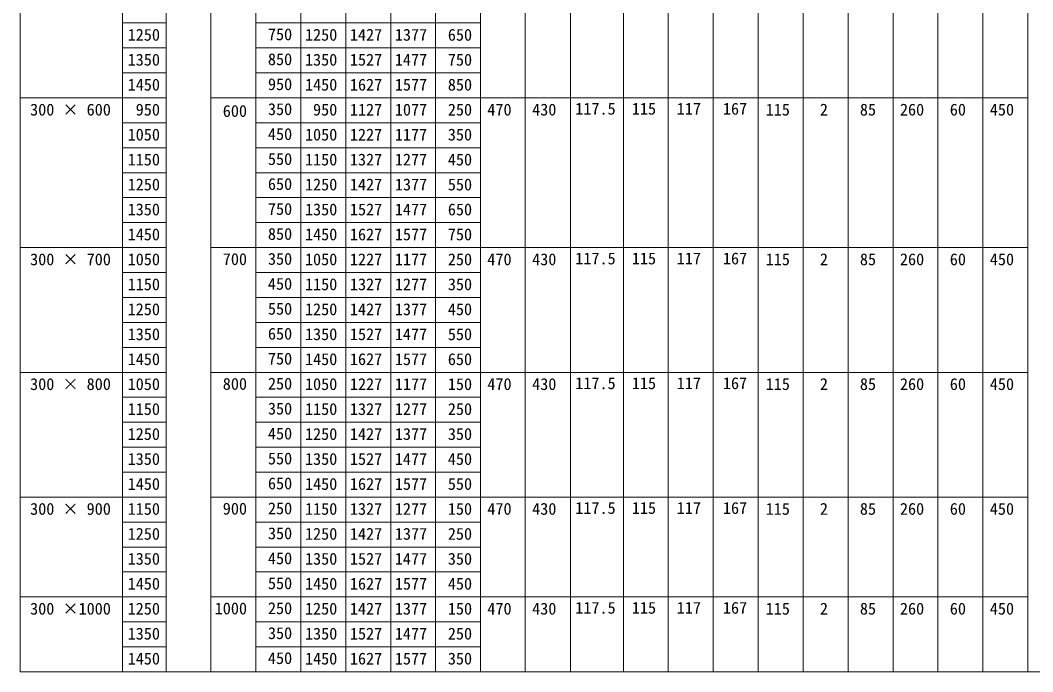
# Model space of a CAD drawing. Units: millimetres at full size; details may follow other scales. Extents: x 5964 to 125098, y -10801 to 28073.
# Drawn here: x 60598 to 63593, y 1124 to 3053 of the extents above; entities that cross this region are included whole.
import ezdxf
from ezdxf.enums import TextEntityAlignment as Align

# ---------------------------------------------------------------- set-up
doc = ezdxf.new("R2010")
doc.units = ezdxf.units.MM
doc.header["$LTSCALE"] = 19
doc.layers.add('0_2', color=7, linetype='Continuous', lineweight=20)
doc.styles.add('ＭＳ ゴシック', font='')
doc.styles.get('ＭＳ ゴシック').set_extended_font_data('MS Gothic')

msp = doc.modelspace()

# ---------------------------------------------------------------- linework, layer by layer
at = {"layer": '0_2'}
for p, q in [((60597.9, 1124.23), (60597.9, 4891.7)), ((61029.13, 4891.7), (61029.13, 1124.23)), ((63578.99, 4891.7), (63578.99, 1124.23)), ((61162.1, 4743.96), (61162.1, 1124.23)), ((61295.07, 4743.96), (61295.07, 1124.23)), ((61428.04, 4743.96), (61428.04, 1124.23)), ((61561.01, 4743.96), (61561.01, 1124.23)), ((61693.98, 4743.96), (61693.98, 1124.23)), ((61826.9, 4743.96), (61826.9, 1124.23)), ((61959.83, 4743.96), (61959.83, 1124.23)), ((62091.95, 4743.96), (62091.95, 1124.23)), ((62225.36, 4743.96), (62225.36, 1124.23)), ((62382.27, 4743.96), (62382.27, 1124.23)), ((62515.24, 4743.96), (62515.24, 1124.23)), ((62648.21, 4743.96), (62648.21, 1124.23)), ((62781.18, 4743.96), (62781.18, 1124.23)), ((62914.14, 4743.96), (62914.14, 1124.23)), ((63047.11, 4743.96), (63047.11, 1124.23)), ((63180.08, 4743.96), (63180.08, 1124.23)), ((63313.05, 4743.96), (63313.05, 1124.23)), ((63446.02, 4743.96), (63446.02, 1124.23)), ((60900.64, 4670.08), (60900.64, 1124.23)), ((61029.13, 3044.9), (60900.64, 3044.9)), ((61959.83, 3044.9), (61295.07, 3044.9)), ((61029.13, 2971.03), (60900.64, 2971.03)), ((61959.83, 2971.03), (61295.07, 2971.03)), ((61029.13, 2897.16), (60900.64, 2897.16)), ((61959.83, 2897.16), (61295.07, 2897.16)), ((61029.13, 2823.28), (60597.9, 2823.28)), ((61295.07, 2823.28), (61162.1, 2823.28)), ((63578.99, 2823.28), (61295.07, 2823.28)), ((61029.13, 2749.41), (60900.64, 2749.41)), ((61959.83, 2749.41), (61295.07, 2749.41)), ((61029.13, 2675.54), (60900.64, 2675.54)), ((61959.83, 2675.54), (61295.07, 2675.54)), ((61029.13, 2601.67), (60900.64, 2601.67)), ((61959.83, 2601.67), (61295.07, 2601.67)), ((61029.13, 2527.8), (60900.64, 2527.8)), ((61959.83, 2527.8), (61295.07, 2527.8)), ((61029.13, 2453.92), (60900.64, 2453.92)), ((61959.83, 2453.92), (61295.07, 2453.92)), ((61029.13, 2380.05), (60597.9, 2380.05)), ((63578.99, 2380.05), (61162.1, 2380.05)), ((61029.13, 2306.18), (60900.64, 2306.18)), ((61959.83, 2306.18), (61295.07, 2306.18)), ((61029.13, 2232.31), (60900.64, 2232.31)), ((61959.83, 2232.31), (61295.07, 2232.31)), ((61029.13, 2158.44), (60900.64, 2158.44)), ((61959.83, 2158.44), (61295.07, 2158.44)), ((61029.13, 2084.56), (60900.64, 2084.56)), ((61959.83, 2084.56), (61295.07, 2084.56)), ((61029.13, 2010.69), (60597.9, 2010.69)), ((63578.99, 2010.69), (61162.1, 2010.69)), ((61029.13, 1936.82), (60900.64, 1936.82)), ((61959.83, 1936.82), (61295.07, 1936.82)), ((61029.13, 1862.95), (60900.64, 1862.95)), ((61959.83, 1862.95), (61295.07, 1862.95)), ((61029.13, 1789.08), (60900.64, 1789.08)), ((61959.83, 1789.08), (61295.07, 1789.08)), ((61029.13, 1715.2), (60900.64, 1715.2)), ((61959.83, 1715.2), (61295.07, 1715.2)), ((61029.13, 1641.33), (60597.9, 1641.33)), ((63578.99, 1641.33), (61162.1, 1641.33)), ((61029.13, 1567.46), (60900.64, 1567.46)), ((61959.83, 1567.46), (61295.07, 1567.46)), ((61029.13, 1493.59), (60900.64, 1493.59)), ((61959.83, 1493.59), (61295.07, 1493.59)), ((61029.13, 1419.72), (60900.64, 1419.72)), ((61959.83, 1419.72), (61295.07, 1419.72)), ((61029.13, 1345.84), (60597.9, 1345.84)), ((63578.99, 1345.84), (61162.1, 1345.84)), ((61029.13, 1271.97), (60900.64, 1271.97)), ((61959.83, 1271.97), (61295.07, 1271.97)), ((61029.13, 1198.1), (60900.64, 1198.1)), ((61959.83, 1198.1), (61295.07, 1198.1)), ((64077.81, 1124.23), (60597.9, 1124.23))]:
    msp.add_line(p, q, dxfattribs=at)

# ---------------------------------------------------------------- texts
at = {"layer": '0_2', "style": 'ＭＳ ゴシック'}
for s, p in [('1250', (60915.62, 2981.97)), (' 750', (61306.8, 2983.39)), ('1250', (61440.22, 2981.97)), ('1427', (61573.19, 2981.97)), ('1377', (61706.15, 2981.97)), (' 650', (61839.08, 2981.96)), ('1350', (60915.62, 2908.1)), (' 850', (61306.8, 2909.52)), ('1350', (61440.22, 2908.1)), ('1527', (61573.19, 2908.1)), ('1477', (61706.15, 2908.1)), (' 750', (61839.08, 2908.09)), ('1450', (60915.62, 2834.23)), (' 950', (61306.8, 2835.65)), ('1450', (61440.22, 2834.23)), ('1627', (61573.19, 2834.23)), ('1577', (61706.15, 2834.23)), (' 850', (61839.08, 2834.21)), ('300 × 600', (60627.06, 2760.35)), (' 950', (60915.62, 2760.35)), (' 600', (61173.18, 2756.35)), (' 350', (61306.8, 2761.78)), (' 950', (61440.22, 2760.35)), ('1127', (61573.19, 2760.35)), ('1077', (61706.16, 2760.35)), (' 250', (61839.08, 2760.35)), ('470', (61979.81, 2760.45)), ('430', (62112.33, 2760.45)), ('117.5', (62239.94, 2763.01)), ('115', (62407.28, 2763.01)), ('117', (62540.25, 2763.01)), ('167', (62676.76, 2763.01)), ('115', (62803.29, 2760.45)), ('2', (62963.64, 2760.45)), ('85', (63082.05, 2760.45)), ('260', (63200.47, 2760.45)), ('60', (63347.99, 2760.45)), ('450', (63466.41, 2760.45)), ('1050', (60915.62, 2686.48)), (' 450', (61306.8, 2687.91)), ('1050', (61440.22, 2686.48)), ('1227', (61573.19, 2686.48)), ('1177', (61706.16, 2686.48)), (' 350', (61839.08, 2686.48)), ('1150', (60915.62, 2612.61)), (' 550', (61306.8, 2614.03)), ('1150', (61440.22, 2612.61)), ('1327', (61573.19, 2612.61)), ('1277', (61706.16, 2612.61)), (' 450', (61839.08, 2612.61)), ('1250', (60915.62, 2538.74)), (' 650', (61306.8, 2540.16)), ('1250', (61440.22, 2538.74)), ('1427', (61573.19, 2538.74)), ('1377', (61706.15, 2538.74)), (' 550', (61839.08, 2538.73)), ('1350', (60915.62, 2464.87)), (' 750', (61306.8, 2466.29)), ('1350', (61440.22, 2464.87)), ('1527', (61573.19, 2464.87)), ('1477', (61706.15, 2464.87)), (' 650', (61839.08, 2464.86)), ('1450', (60915.62, 2390.99)), (' 850', (61306.8, 2392.42)), ('1450', (61440.22, 2390.99)), ('1627', (61573.19, 2390.99)), ('1577', (61706.15, 2390.99)), (' 750', (61839.08, 2390.98)), ('300 × 700', (60627.06, 2317.12)), ('1050', (60915.62, 2317.12)), (' 700', (61173.18, 2317.8)), (' 350', (61306.8, 2318.55)), ('1050', (61440.22, 2317.12)), ('1227', (61573.19, 2317.12)), ('1177', (61706.16, 2317.12)), (' 250', (61839.08, 2317.12)), ('470', (61979.81, 2317.22)), ('430', (62112.33, 2317.22)), ('117.5', (62239.94, 2319.78)), ('115', (62407.28, 2319.78)), ('117', (62540.25, 2319.78)), ('167', (62676.76, 2319.78)), ('115', (62803.29, 2317.22)), ('2', (62963.64, 2317.22)), ('85', (63082.05, 2317.22)), ('260', (63200.47, 2317.22)), ('60', (63347.99, 2317.22)), ('450', (63466.41, 2317.22)), ('1150', (60915.62, 2243.25)), (' 450', (61306.8, 2244.67)), ('1150', (61440.22, 2243.25)), ('1327', (61573.19, 2243.25)), ('1277', (61706.16, 2243.25)), (' 350', (61839.08, 2243.25)), ('1250', (60915.62, 2169.38)), (' 550', (61306.8, 2170.8)), ('1250', (61440.22, 2169.38)), ('1427', (61573.19, 2169.38)), ('1377', (61706.15, 2169.38)), (' 450', (61839.08, 2169.37)), ('1350', (60915.62, 2095.51)), (' 650', (61306.8, 2096.93)), ('1350', (61440.22, 2095.51)), ('1527', (61573.19, 2095.51)), ('1477', (61706.15, 2095.51)), (' 550', (61839.08, 2095.5)), (' 750', (61306.8, 2023.06)), ('1627', (61573.19, 2021.63)), ('1450', (60915.62, 2021.63)), ('1450', (61440.22, 2021.63)), ('1577', (61706.15, 2021.63)), (' 650', (61839.08, 2021.63)), ('300 × 800', (60627.06, 1947.76)), ('1050', (60915.62, 1947.76)), (' 800', (61173.18, 1948.44)), (' 250', (61306.8, 1949.19)), ('1050', (61440.22, 1947.76)), ('1227', (61573.19, 1947.76)), ('1177', (61706.16, 1947.76)), (' 150', (61839.08, 1947.76)), ('470', (61979.81, 1947.85)), ('430', (62112.33, 1947.85)), ('117.5', (62239.94, 1950.42)), ('115', (62407.28, 1950.42)), ('117', (62540.25, 1950.42)), ('167', (62676.76, 1950.42)), ('115', (62803.29, 1947.85)), ('2', (62963.64, 1947.85)), ('85', (63082.05, 1947.85)), ('260', (63200.47, 1947.85)), ('60', (63347.99, 1947.85)), ('450', (63466.41, 1947.85)), ('1150', (60915.62, 1873.89)), (' 350', (61306.8, 1875.31)), ('1150', (61440.22, 1873.89)), ('1327', (61573.19, 1873.89)), ('1277', (61706.16, 1873.89)), (' 250', (61839.08, 1873.89)), ('1250', (60915.62, 1800.02)), (' 450', (61306.8, 1801.44)), ('1250', (61440.22, 1800.02)), ('1427', (61573.19, 1800.02)), ('1377', (61706.15, 1800.02)), (' 350', (61839.08, 1800.01)), ('1350', (60915.62, 1726.14)), (' 550', (61306.8, 1727.57)), ('1350', (61440.22, 1726.14)), ('1527', (61573.19, 1726.14)), ('1477', (61706.15, 1726.14)), (' 450', (61839.08, 1726.14)), ('1450', (60915.62, 1652.27)), (' 650', (61306.8, 1653.7)), ('1450', (61440.22, 1652.27)), ('1627', (61573.19, 1652.27)), ('1577', (61706.15, 1652.27)), (' 550', (61839.08, 1652.27)), ('300 × 900', (60627.06, 1578.4)), ('1150', (60915.62, 1578.4)), (' 900', (61173.18, 1579.08)), (' 250', (61306.8, 1579.82)), ('1150', (61440.22, 1578.4)), ('1327', (61573.19, 1578.4)), ('1277', (61706.15, 1578.4)), (' 150', (61839.08, 1578.4)), ('470', (61979.81, 1578.49)), ('430', (62112.33, 1578.49)), ('117.5', (62239.94, 1581.05)), ('115', (62407.28, 1581.05)), ('117', (62540.25, 1581.05)), ('167', (62676.76, 1581.05)), ('115', (62803.29, 1578.49)), ('2', (62963.64, 1578.49)), ('85', (63082.05, 1578.49)), ('260', (63200.47, 1578.49)), ('60', (63347.99, 1578.49)), ('450', (63466.41, 1578.49)), ('1250', (60915.62, 1504.53)), (' 350', (61306.8, 1505.95)), ('1250', (61440.22, 1504.53)), ('1427', (61573.19, 1504.53)), ('1377', (61706.15, 1504.53)), (' 250', (61839.08, 1504.53)), ('1350', (60915.62, 1430.66)), (' 450', (61306.8, 1432.08)), ('1350', (61440.22, 1430.66)), ('1527', (61573.19, 1430.66)), ('1477', (61706.15, 1430.66)), (' 350', (61839.08, 1430.65)), ('1450', (60915.62, 1356.78)), (' 550', (61306.8, 1358.21)), ('1450', (61440.22, 1356.78)), ('1627', (61573.19, 1356.78)), ('1577', (61706.15, 1356.78)), (' 450', (61839.08, 1356.78)), ('300 ×1000', (60627.06, 1282.91)), ('1250', (60915.62, 1282.91)), ('1000', (61173.18, 1283.59)), (' 250', (61306.8, 1284.34)), ('1250', (61440.22, 1282.91)), ('1427', (61573.19, 1282.91)), ('1377', (61706.15, 1282.91)), (' 150', (61839.08, 1282.91)), ('470', (61979.81, 1283.01)), ('430', (62112.33, 1283.01)), ('117.5', (62239.94, 1285.57)), ('115', (62407.28, 1285.57)), ('117', (62540.25, 1285.57)), ('167', (62676.76, 1285.57)), ('115', (62803.29, 1283.01)), ('2', (62963.64, 1283.01)), ('85', (63082.05, 1283.01)), ('260', (63200.47, 1283.01)), ('60', (63347.99, 1283.01)), ('450', (63466.41, 1283.01)), ('1350', (60915.62, 1209.04)), (' 350', (61306.8, 1210.46)), ('1350', (61440.22, 1209.04)), ('1527', (61573.19, 1209.04)), ('1477', (61706.15, 1209.04)), (' 250', (61839.08, 1209.04)), ('1450', (60915.62, 1135.17)), (' 450', (61306.8, 1136.59)), ('1450', (61440.22, 1135.17)), ('1627', (61573.19, 1135.17)), ('1577', (61706.15, 1135.17)), (' 350', (61839.08, 1135.17))]:
    msp.add_text(s, height=35.13, dxfattribs=at).set_placement(p, align=Align.BOTTOM_LEFT)

doc.saveas('drawing.dxf')
